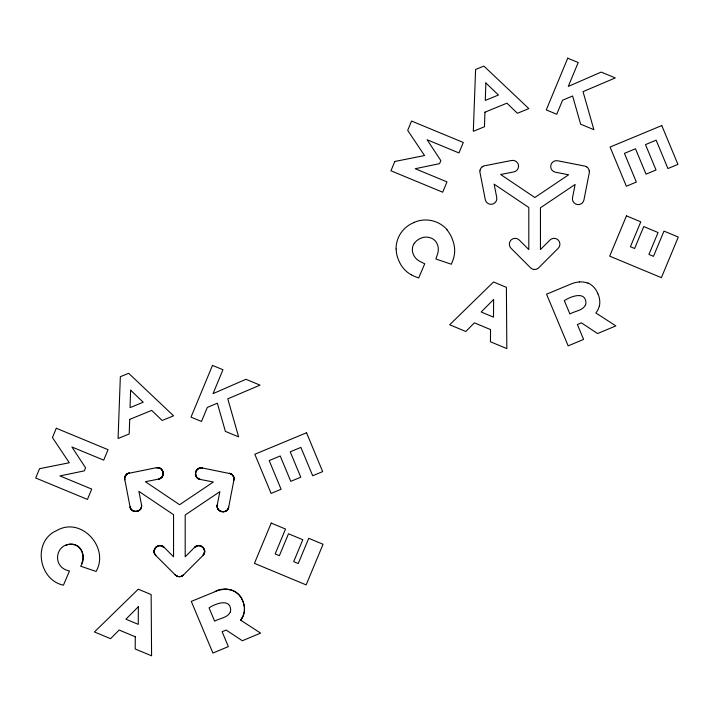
<?xml version="1.0" encoding="UTF-8"?>
<svg xmlns="http://www.w3.org/2000/svg" width="714" height="714" viewBox="0 0 714 714"><rect width="100%" height="100%" fill="white"/><g stroke="black" fill="none" stroke-linecap="round" stroke-linejoin="round"><path stroke-width="1.07" d="M182.382 575.805L181.838 576.1L182.597 575.671A5.453 5.453 0 0 0 183.507 574.931L183.141 575.27L202.954 555.483C208.524 550.432 199.777 541.685 194.726 547.245L185.194 556.777L185.194 514.99L219.867 491.66L217.279 504.887C215.485 512.197 227.623 514.553 228.703 507.119L234.103 478.96A3.204 3.204 0 0 0 234.058 478.434L234.067 478.505M234.094 479.103A5.864 5.864 0 0 1 233.987 480.103L234.094 479.067M479.951 170.789L480.085 170.066M124.7 477.996L124.825 477.3A4.15 4.15 0 0 0 124.7 477.996L124.888 477.077M124.682 478.157L124.691 478.121A3.686 3.686 0 0 0 124.647 478.764L130.046 506.815C131.126 514.259 143.273 511.92 141.47 504.584L138.882 491.357L173.556 514.687L173.556 556.777L164.024 547.245C158.972 541.685 150.226 550.432 155.795 555.483L175.367 575.056L177.581 576.359A4.346 4.346 0 0 1 176.715 576.002L176.59 575.921A4.15 4.15 0 0 1 176.313 575.779M479.942 170.914L479.906 171.556A5.694 5.694 0 0 0 480.013 172.609L485.288 199.608A5.819 5.819 0 0 0 492.124 204.213A5.819 5.819 0 0 0 496.721 197.376L494.133 184.158L528.806 207.479L528.806 249.57L519.274 240.047A5.819 5.819 0 0 0 511.046 240.047A5.819 5.819 0 0 0 511.046 248.276L530.502 267.732A5.605 5.605 0 0 0 531.171 268.303L531.439 268.491M124.977 476.782L124.95 476.881A2.865 2.865 0 0 1 125.093 476.434L126.673 474.283A4.195 4.195 0 0 0 126.369 474.56L125.102 476.443A5.792 5.792 0 0 1 126.369 474.56L126.673 474.283M480.227 169.575L480.352 169.236A5.801 5.801 0 0 1 481.62 167.353L481.923 167.085M81.619 563.48C84.796 556.849 82.744 547.138 74.988 544.898C56.04 539.838 50.123 567.219 69.481 570.977L63.421 585.185C38.342 579.929 32.246 540.864 56.941 530.448C81.494 516.231 109.777 547.959 96.069 571.441L80.628 566.193C87.956 556.028 78.647 539.249 65.724 545.389M241.85 618.395L240.618 620.171L243.019 616.2L244.331 611.737L244.42 607.105L243.278 602.25L241.359 598.109L238.699 594.539L235.584 591.924L231.827 590.094L225.776 589.104L218.957 590.085L191.298 601.393L212.915 653.06L228.346 646.607L222.125 631.738L226.16 630.051L242.332 640.753L260.61 633.113L240.618 620.171A19.992 19.992 0 0 0 241.85 618.395C245.17 613.272 245.259 606.588 242.831 601.099M126.78 474.203L127.726 473.569M482.137 166.906L482.887 166.407M182.632 575.654L183.141 575.27L182.561 575.698M537.829 268.482L538.079 268.303A5.444 5.444 0 0 0 538.749 267.723L558.205 248.276A5.828 5.828 0 0 0 558.205 240.047A5.828 5.828 0 0 0 549.967 240.038L540.444 249.57L540.444 207.783L575.118 184.462L572.53 197.68A5.819 5.819 0 0 0 577.126 204.507A5.819 5.819 0 0 0 583.954 199.911L589.237 172.895A5.873 5.873 0 0 0 589.345 171.904M127.833 473.516L156.366 467.688C163.667 465.885 166.041 478.032 158.606 479.112L145.379 481.7L179.598 504.718L213.37 482.004L200.143 479.415C192.709 478.335 195.083 466.18 202.383 467.991L230.863 473.784M483.173 166.255L483.512 166.103A5.792 5.792 0 0 1 484.601 165.773L511.617 160.48M414.182 222.349L414.316 222.295A28.658 28.658 0 0 1 447.169 229.774M215.146 591.424C225.017 586.239 239.02 589.791 242.778 600.965M180.963 576.421L181.865 576.082L181.222 576.341A4.355 4.355 0 0 0 182.034 576.002M536.419 269.151L536.812 269.017A4.177 4.177 0 0 0 537.276 268.794M180.731 576.484L180.669 576.501A5.141 5.141 0 0 1 180.24 576.582L178.482 576.582L180.33 576.573A5.783 5.783 0 0 1 178.509 576.582L178.509 576.582A5.301 5.301 0 0 1 178.17 576.519L178.018 576.484M535.812 269.321L535.554 269.365A5.757 5.757 0 0 1 533.76 269.374L533.42 269.321M532.831 269.151L532.43 269.017A4.213 4.213 0 0 1 531.966 268.794M177.822 576.43L176.795 576.037M230.952 473.837L230.952 473.837A2.883 2.883 0 0 0 230.488 473.614L229.39 473.275A5.864 5.864 0 0 1 230.47 473.569L232.934 475.506L234.058 478.434A3.998 3.998 0 0 0 234.013 478.005L233.96 477.755A4.284 4.284 0 0 1 234.013 478.005L234.049 478.335M230.783 473.739L231.871 474.417M586.337 166.701L587.122 167.219M232.193 474.685L233.639 476.729A5.882 5.882 0 0 0 232.362 474.846A2.731 2.731 0 0 0 232.005 474.471M175.251 574.94L176.188 575.698A5.489 5.489 0 0 1 175.287 574.966M233.817 477.229L233.665 476.782A3.204 3.204 0 0 1 233.817 477.255L233.915 477.559M589.166 170.351L588.925 169.611A5.873 5.873 0 0 0 587.613 167.638A3.293 3.293 0 0 0 587.238 167.317M589.211 170.548L589.309 171.226A3.293 3.293 0 0 1 589.345 171.699L589.345 171.753M231.086 473.9A4.409 4.409 0 0 1 231.871 474.417M579.375 281.905A28.694 28.694 0 0 0 570.415 284.261L546.549 294.195L568.165 345.862L583.597 339.4L577.376 324.54L581.41 322.853L597.582 333.545L615.861 325.905L595.869 312.964L597.1 311.197A18.02 18.02 0 0 0 599.296 305.967M587.925 282.931A19.019 19.019 0 0 1 597.868 293.793M579.375 281.985A19.216 19.216 0 0 1 587.827 283.137M597.993 293.936A19.653 19.653 0 0 1 599.43 305.994M396.029 249.052A28.301 28.301 0 0 1 414.227 222.456M446.982 229.926A31.005 31.005 0 0 1 451.31 236.691L452.203 238.771A40.653 40.653 0 0 1 453.256 241.76A32.282 32.282 0 0 1 454.381 246.66A26.936 26.936 0 0 1 454.604 252.569A27.257 27.257 0 0 1 453.818 257.352A33.442 33.442 0 0 1 452.328 261.788L451.319 264.234L435.879 258.995L437.664 253.791A20.144 20.144 0 0 0 438.146 251.462A14.833 14.833 0 0 0 438.298 248.722A13.066 13.066 0 0 0 437.307 244.25C434.969 237.833 426.758 235.424 420.841 238.244A15.056 15.056 0 0 0 416.887 240.591A13.254 13.254 0 0 0 414.37 243.358M414.227 243.269A11.638 11.638 0 0 0 413.299 254.282A15.922 15.922 0 0 0 413.977 255.648A13.147 13.147 0 0 0 415.477 257.879A13.039 13.039 0 0 0 417.288 259.637A18.528 18.528 0 0 0 419.537 261.163A36.86 36.86 0 0 0 422.295 262.609L424.732 263.778L418.672 277.978L416.128 277.014A37.61 37.61 0 0 1 411.389 274.845M396.19 249.052A28.855 28.855 0 0 0 396.707 254.014A29.158 29.158 0 0 0 397.528 257.263A32.594 32.594 0 0 0 398.412 259.709A38.145 38.145 0 0 0 399.974 263.1A32.309 32.309 0 0 0 401.741 266.09A27.052 27.052 0 0 0 411.38 274.854M511.617 160.48A5.819 5.819 0 0 1 518.444 165.077A5.819 5.819 0 0 1 513.857 171.904L500.63 174.493L534.848 197.519L568.612 174.796L555.394 172.208A5.819 5.819 0 0 1 550.797 165.371A5.819 5.819 0 0 1 557.634 160.775L584.641 166.067A5.73 5.73 0 0 1 585.739 166.398A3.07 3.07 0 0 1 586.203 166.63M124.647 478.63L124.763 479.817A5.685 5.685 0 0 1 124.655 478.764L124.647 478.585M138.364 606.704L138.257 624.348L125.905 619.199L138.364 606.704M493.615 299.496L493.499 317.141L481.156 311.991L493.615 299.496M135.303 636.772L135.196 648.972L151.582 655.809L151.145 594.557L138.275 589.184L94.435 631.961L110.554 638.691L119.149 630.043L135.303 636.772M490.545 329.573L490.447 341.774L506.833 348.602L506.396 287.349L493.526 281.985L449.686 324.763L465.805 331.483L474.399 322.835L490.545 329.573M195.449 473.453L196.769 477.398L200.143 479.415A5.819 5.819 0 0 1 195.547 472.579C196.073 469.509 199.34 467.304 202.383 467.991A5.819 5.819 0 0 0 195.547 472.579L195.449 473.453M217.181 505.753C216.494 512.777 227.739 514.009 228.703 507.119A5.819 5.819 0 0 1 221.875 511.715A5.819 5.819 0 0 1 217.279 504.887L217.181 505.753M154.099 551.083L154.519 553.555L155.795 555.483A5.819 5.819 0 0 1 155.795 547.245L159.909 545.541L164.024 547.245A5.819 5.819 0 0 0 155.795 547.245L154.099 551.083M204.659 551.369L202.954 555.483A5.819 5.819 0 0 0 202.954 547.245L198.84 545.541L194.726 547.245A5.819 5.819 0 0 1 202.954 547.245L204.659 551.369M141.577 505.735C141.907 512.563 130.974 513.544 130.046 506.815A5.819 5.819 0 0 0 136.874 511.411A5.819 5.819 0 0 0 141.47 504.584L141.577 505.735M163.31 473.444L161.98 477.104L158.606 479.112A5.819 5.819 0 0 0 163.194 472.275L160.739 468.571L156.366 467.688A5.819 5.819 0 0 1 163.194 472.275L163.31 473.444M130.617 390.183L130.037 407.623L143.211 402.241L130.617 390.183M129.698 419.386L129.207 433.96L118.069 438.512L120.345 376.689L128.645 373.297L173.573 415.816L162.167 420.484L151.671 410.398L129.698 419.386M484.94 112.178L484.458 126.753L473.32 131.305L475.595 69.49L483.896 66.09L528.824 108.608L517.418 113.285L506.922 103.191L484.94 112.178M485.868 82.976L485.288 100.424L498.461 95.033L485.868 82.976M56.299 428.248L52.443 437.575L69.303 462.77L39.556 468.679L35.7 477.996L87.447 499.425L91.722 489.09L59.958 475.935L84.323 470.847L85.591 467.831L71.9 446.973L103.7 460.146L108.046 449.686L56.299 428.248M394.806 161.471L390.951 170.789L442.698 192.218L446.973 181.883L415.209 168.727L439.574 163.64L440.841 160.623L427.142 139.765L458.95 152.939L463.297 142.479L411.55 121.05L407.694 130.376L424.553 155.563L394.806 161.471M212.486 365.398L191.022 417.119L201.491 421.465L207.31 407.426L217.359 403.196L225.383 431.381L238.628 436.879L227.784 398.84L260.048 385.132L245.946 379.286L213.031 393.646L222.955 369.736L212.486 365.398M271.213 523.076L254.443 563.346L306.136 584.882L323.049 544.273L308.743 538.311L298.229 563.542L293.686 561.65L302.807 539.739L288.501 533.777L279.37 555.688L275.158 553.939L285.529 529.029L271.213 523.076M567.737 58.191L546.272 109.911L556.741 114.258L562.561 100.228L572.61 95.988L580.634 124.174L593.878 129.68L583.035 91.642L615.298 77.924L601.197 72.078L568.282 86.439L578.206 62.529L567.737 58.191M626.464 215.869L609.694 256.147L661.387 277.675L678.3 237.066L663.984 231.104L653.48 256.335L648.937 254.443L658.058 232.532L643.751 226.57L634.621 248.481L630.408 246.732L640.779 221.831L626.464 215.869M230.31 611.978C227.659 617.994 219.501 618.154 214.655 621.207L209.068 607.864C214.584 604.098 230.167 597.627 230.684 609.917A6.185 6.185 0 0 1 230.31 611.978M585.56 304.78C582.91 310.786 574.752 310.947 569.906 313.999L564.319 300.656C569.834 296.89 585.418 290.419 585.935 302.718A6.185 6.185 0 0 1 585.56 304.78M126.931 474.069L126.887 474.105A4.23 4.23 0 0 1 127.636 473.605L126.976 474.042M127.984 473.427L127.967 473.436A3.802 3.802 0 0 1 128.261 473.302A5.819 5.819 0 0 1 129.35 472.971L128.002 473.418M661.789 125.566L610.077 147.057L626.356 186.22L636.352 182.061L624.429 153.367L635.478 148.771L646.027 174.145L656.032 169.986L645.483 144.612L656.139 140.185L667.929 168.549L677.925 164.39L661.789 125.566M306.538 432.764L254.827 454.265L271.106 493.428L281.102 489.269L269.178 460.575L280.227 455.978L290.776 481.352L300.781 477.193L290.232 451.819L300.889 447.392L312.678 475.747L322.674 471.597L306.538 432.764"/></g></svg>
